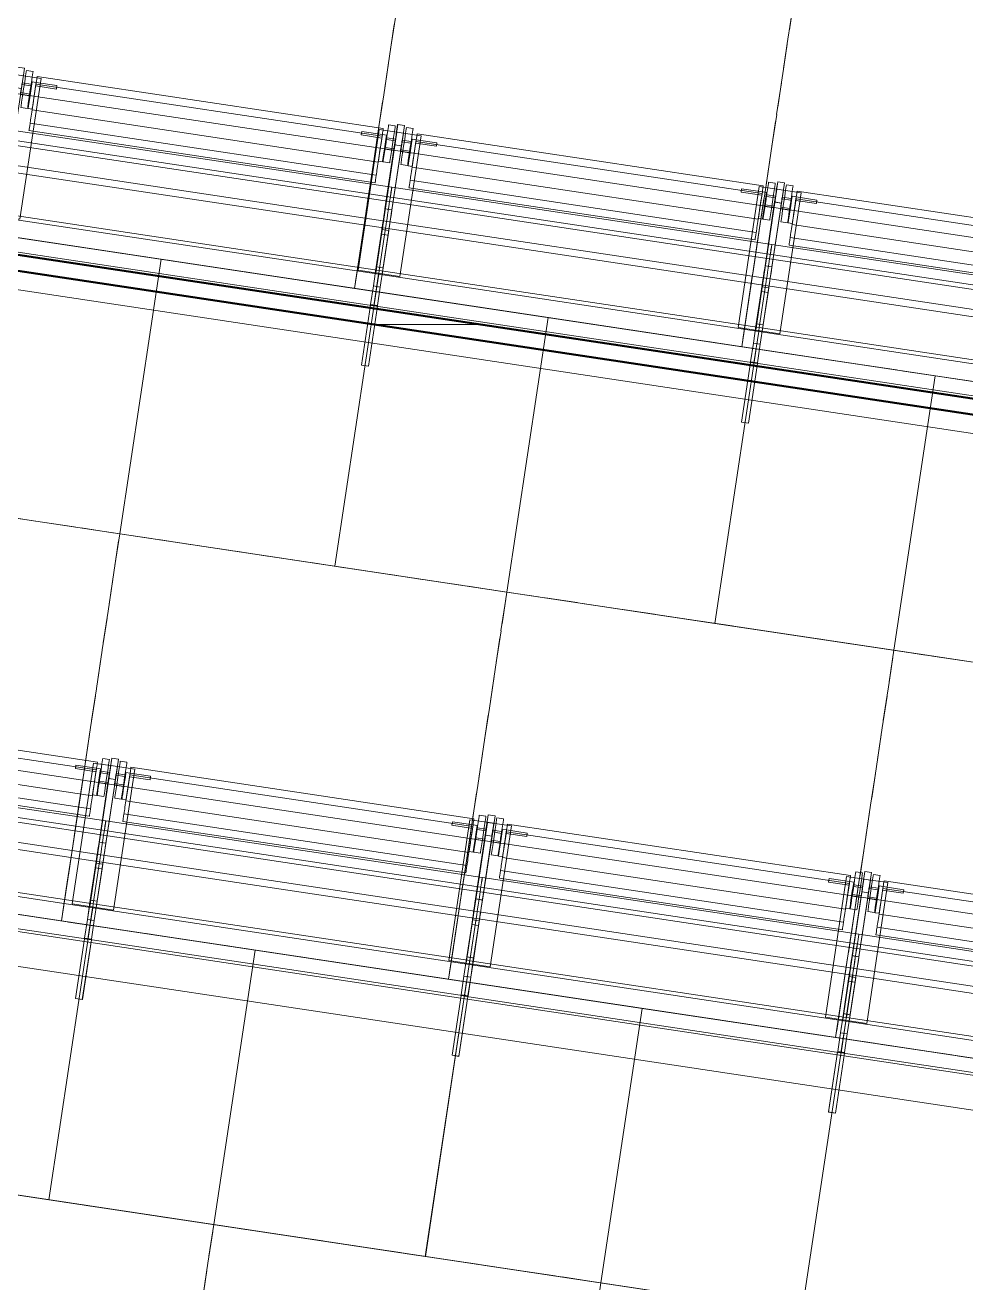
# Model space of a CAD drawing. Header units: millimetres. Extents: x -89663 to 74273, y -103666 to 18539.
# Drawn here: x -30480 to -29158, y -62146 to -60379 of the extents above; entities that cross this region are included whole.
import ezdxf
from ezdxf.enums import TextEntityAlignment as Align

# ---------------------------------------------------------------- set-up
doc = ezdxf.new("R2010")
doc.units = ezdxf.units.MM
doc.header["$MEASUREMENT"] = 0
doc.linetypes.add('Double Dashed', pattern=[1093.611073, 529.166651, -211.666656, 141.111112, -211.666656])
doc.linetypes.add('Hidden Line', pattern=[55, 45, -10])
for name, color, linetype in [('A-25-M_Wall_Ext', 7, 'Continuous'), ('New_A-15-MG_Structural_Grid_Phase_2', 7, 'Continuous'), ('New_A-20-M_Floor_Slab', 7, 'Continuous'), ('New_A-25-M_Wall_Ext', 7, 'Continuous'), ('New_A-25-M_Wall_Int', 7, 'Continuous'), ('New_A-35-M_FFE_Fixed', 7, 'Continuous')]:
    doc.layers.add(name, color=color, linetype=linetype)
for name, color, linetype, lineweight in [('A-25-M_Wall_Ext_Pen_No__87', 8, 'Continuous', 20), ('New_A-20-M_Floor_Slab_Pen_No__89', 8, 'Continuous', 20), ('New_A-25-M_Wall_Ext_Pen_No__87', 8, 'Continuous', 20), ('New_A-25-M_Wall_Int_Pen_No__1', 7, 'Continuous', 13), ('New_A-35-M_FFE_Fixed_Pen_No__1', 7, 'Continuous', 13), ('New_A-95-P_Drawing_Pen_No__1', 7, 'Continuous', 13), ('New_A-95-P_Drawing_Pen_No__101', 252, 'Continuous', 15)]:
    doc.layers.add(name, color=color, linetype=linetype, lineweight=lineweight)
for name, color, linetype, lineweight, true_color in [('New_A-15-MG_Structural_Grid_Phase_2_Pen_No__222', 7, 'Continuous', 13, 0x65af33), ('New_A-20-M_Floor_Slab_Pen_No__107', 7, 'Continuous', 15, 0xa6a6a6), ('New_A-20-M_Floor_Slab_Pen_No__27', 7, 'Continuous', 50, 0x2a2a2a), ('New_A-25-M_Wall_Int_Pen_No__107', 7, 'Continuous', 15, 0xa6a6a6)]:
    doc.layers.add(name, color=color, linetype=linetype, lineweight=lineweight, true_color=true_color)
doc.styles.add('GENERATED_STYLE_4', font='')
doc.styles.get('GENERATED_STYLE_4').set_extended_font_data('Swis721 BT')

# ---------------------------------------------------------------- blocks, each defined once
blk = doc.blocks.new('Slab_33_1', base_point=(-25481.2, -60505.7))
at = {"layer": 'New_A-20-M_Floor_Slab_Pen_No__89', "linetype": 'Continuous', "flags": 128}
blk.add_lwpolyline([(-25481.2, -60505.7), (-32115, -59507.2), (-32524, -60445.1), (-25366.5, -61522.4)], close=True, dxfattribs=at)
blk = doc.blocks.new('Slab_34_1', base_point=(-25372.1, -61472.7))
at = {"layer": 'New_A-20-M_Floor_Slab_Pen_No__89', "linetype": 'Continuous', "flags": 128}
blk.add_lwpolyline([(-25372.1, -61472.7), (-32504, -60399.3), (-32912.9, -61337.2), (-25257.3, -62489.4)], close=True, dxfattribs=at)
blk = doc.blocks.new('Slab_35_1', base_point=(-25262.9, -62439.7))
at = {"layer": 'New_A-20-M_Floor_Slab_Pen_No__89', "linetype": 'Continuous', "flags": 128}
blk.add_lwpolyline([(-25262.9, -62439.7), (-32893, -61291.3), (-33301.9, -62229.2), (-25148.2, -63456.5)], close=True, dxfattribs=at)
blk = doc.blocks.new('Wall_27_1', base_point=(-25167.3, -61503.5))
at = {"layer": 'New_A-20-M_Floor_Slab_Pen_No__107', "linetype": 'Continuous'}
h = blk.add_hatch(dxfattribs=at)
h.set_pattern_fill('Plywood_0001', color=256, style=0, pattern_type=2)
h.set_pattern_definition([(0, (0, 0), (0, 200), [])])
h.paths.add_polyline_path([(-32513.1, -60420.1), (-25167.7, -61525.7), (-25167.3, -61503.5), (-32504, -60399.3)])
at = {"layer": 'New_A-20-M_Floor_Slab_Pen_No__27', "linetype": 'Continuous', "flags": 128}
for points in [[(-32714.9, -60389.8), (-25167.7, -61525.7)], [(-25167.3, -61503.5), (-32504, -60399.3)]]:
    blk.add_lwpolyline(points, dxfattribs=at)
blk = doc.blocks.new('Wall_55_1', base_point=(-38175.9, -69536.5))
at = {"layer": 'New_A-25-M_Wall_Ext_Pen_No__87', "linetype": 'Hidden Line'}
for radius in [28161.8, 28211.8]:
    blk.add_arc((-26758.9, -43792.8), radius, 246.08329, 336.44041, dxfattribs=at)
blk = doc.blocks.new('Wall_77_1', base_point=(-29715.7, -66446.4))
at = {"layer": 'New_A-25-M_Wall_Int_Pen_No__107', "linetype": 'Continuous'}
h = blk.add_hatch(dxfattribs=at)
h.set_pattern_fill('Concrete_Block_0001', color=256, style=0, pattern_type=2)
h.set_pattern_definition([(45, (0, 0), (-91.92388, 91.92388), []), (135, (0, 0), (91.92388, 91.92388), [])])
h.paths.add_polyline_path([(-29715.7, -66446.4, 0.205628), (-12375.5, -61501.8), (-12463.9, -61393.2, -0.20563), (-29698.1, -66307.5)])
at = {"layer": 'New_A-25-M_Wall_Int_Pen_No__1', "linetype": 'Continuous'}
blk.add_arc((-26803, -43783.5), 22709.3, 262.6757, 309.15482, dxfattribs=at)
blk = doc.blocks.new('Wall_231_1', base_point=(-38294.6, -69816.9))
at = {"layer": 'A-25-M_Wall_Ext_Pen_No__87', "linetype": 'Hidden Line'}
for radius, start, end in [(28130.8, 246.16287, 336.76285), (28469.8, 246.15506, 336.76093)]:
    blk.add_arc((-26785.3, -43777.2), radius, start, end, dxfattribs=at)
blk = doc.blocks.new('Standard grid marker_24')
at = {"layer": 'New_A-15-MG_Structural_Grid_Phase_2_Pen_No__222', "linetype": 'Double Dashed'}
blk.add_arc((0, 0), 27977.6, 0, 90.63597, dxfattribs=at)
at = {"layer": 'New_A-15-MG_Structural_Grid_Phase_2_Pen_No__222', "style": 'GENERATED_STYLE_4'}
blk.add_attdef('AC_MarkerText_1', text='', height=350, rotation=90.3066, dxfattribs=at).set_placement((-1326.2, 28008), align=Align.MIDDLE_CENTER)
blk = doc.blocks.new('Montpelier with surface_3')
at = {"layer": 'New_A-35-M_FFE_Fixed_Pen_No__1', "linetype": 'Continuous'}
for p, q in [((285, 549.8), (370, 549.8)), ((285, 540), (285, 549.8)), ((370, 549.8), (371, 549.8)), ((370, 540), (370, 549.8)), ((371, 549.8), (397.3, 549.8)), ((371, 540), (371, 549.8)), ((397.3, 540), (397.3, 549.8)), ((397.3, 549.8), (424.7, 549.8)), ((416, 549.3), (616, 549.3)), ((416, 549.3), (416, 514.9)), ((424.7, 540), (424.7, 549.8)), ((424.7, 549.8), (470.9, 549.8)), ((470.9, 549.8), (477.4, 549.8)), ((470.9, 540), (470.9, 549.8)), ((477.4, 549.8), (478.6, 549.8)), ((477.4, 540), (477.4, 549.8)), ((478.6, 549.8), (480.7, 549.8)), ((480.7, 549.8), (483.7, 549.8)), ((483.7, 549.8), (487.4, 549.8)), ((487.4, 549.8), (491.7, 549.8)), ((491.7, 549.8), (496.6, 549.8)), ((496.6, 549.8), (501.7, 549.8)), ((501.7, 549.8), (507.1, 549.8)), ((507.1, 549.8), (597.9, 549.8)), ((507.1, 540), (507.1, 549.8)), ((597.9, 549.8), (608.1, 549.8)), ((597.9, 540), (597.9, 549.8)), ((608.1, 549.8), (617, 549.8)), ((616, 549.3), (616, 514.9)), ((617, 549.8), (623.5, 549.8)), ((623.5, 549.8), (626.7, 549.8)), ((626.7, 540), (626.7, 549.8)), ((0, 544.9), (0, 4.9)), ((390, 544.9), (0, 544.9)), ((285, 540), (370, 540)), ((370, 4.9), (370, 544.9)), ((370, 544.9), (414.6, 544.9)), ((370, 540), (371, 540)), ((371, 540), (397.3, 540)), ((390, 4.9), (390, 544.9)), ((397.3, 540), (424.7, 540)), ((414.6, 544.9), (415.5, 544.9)), ((414.6, 4.9), (414.6, 544.9)), ((415.5, 544.9), (416.5, 544.9)), ((416.5, 544.9), (417.4, 544.9)), ((417.4, 544.9), (418.3, 544.9)), ((418.3, 544.9), (419, 544.9)), ((419, 544.9), (419.6, 544.9)), ((419.6, 544.9), (420, 544.9)), ((420, 544.9), (420.2, 544.9)), ((420.2, 4.9), (420.2, 544.9)), ((420.2, 544.9), (480, 544.9)), ((424.7, 540), (470.9, 540)), ((470.9, 540), (477.4, 540)), ((477.4, 540), (478.6, 540)), ((478.6, 540), (480.7, 540)), ((480, 544.9), (482.5, 544.9)), ((480, 4.9), (480, 544.9)), ((480.7, 540), (483.7, 540)), ((482.5, 544.9), (485.7, 544.9)), ((483.7, 540), (487.4, 540)), ((485.7, 544.9), (489.5, 544.9)), ((487.4, 540), (491.7, 540)), ((489.5, 544.9), (493.9, 544.9)), ((491.7, 540), (496.6, 540)), ((493.9, 544.9), (499, 544.9)), ((496.6, 540), (501.7, 540)), ((499, 544.9), (504.7, 544.9)), ((501.7, 540), (507.1, 540)), ((504.7, 544.9), (511, 544.9)), ((507.1, 540), (597.9, 540)), ((511, 544.9), (517.9, 544.9)), ((517.9, 544.9), (525.2, 544.9)), ((517.9, 4.9), (517.9, 544.9)), ((525.2, 544.9), (530.9, 544.9)), ((530.9, 544.9), (535, 544.9)), ((535, 544.9), (537.4, 544.9)), ((537.4, 544.9), (538.2, 544.9)), ((538.2, 4.9), (538.2, 544.9)), ((571.6, 537), (573.6, 537)), ((571.6, 537), (571.6, 527.5)), ((573.6, 537), (579.3, 537)), ((579.3, 537), (587.8, 537)), ((587.8, 537), (597.9, 537)), ((589.7, 540.3), (590.2, 540.3)), ((589.7, 540.3), (589.7, 527.5)), ((590.2, 540.3), (591.7, 540.3)), ((591.7, 540.3), (594, 540.3)), ((592.1, 540.3), (592.7, 540.3)), ((592.1, 540.3), (592.1, 527.5)), ((592.7, 540.3), (594.2, 540.3)), ((594, 540.3), (596.7, 540.3)), ((594.2, 540.3), (596.5, 540.3)), ((596.5, 540.3), (599.1, 540.3)), ((596.7, 540.3), (599.4, 540.3)), ((597.9, 540), (608.1, 540)), ((597.9, 537), (608, 537)), ((599.1, 540.3), (601.8, 540.3)), ((599.4, 540.3), (601.6, 540.3)), ((601.6, 540.3), (603.2, 540.3)), ((601.8, 540.3), (604.1, 540.3)), ((603.2, 540.3), (603.7, 540.3)), ((603.7, 540.3), (603.7, 527.5)), ((604.1, 540.3), (605.6, 540.3)), ((605.6, 540.3), (606.1, 540.3)), ((606.1, 540.3), (606.1, 527.5)), ((608, 537), (616.5, 537)), ((608.1, 540), (617, 540)), ((616.5, 537), (622.2, 537)), ((617, 540), (623.5, 540)), ((622.2, 537), (624.2, 537)), ((623.5, 540), (626.7, 540)), ((624.2, 537), (624.2, 527.5)), ((416, 514.9), (616, 514.9)), ((541.1, 29), (541.1, 520.8)), ((541.1, 520.8), (541.7, 520.8)), ((541.7, 520.8), (543.1, 520.8)), ((543.1, 520.8), (545.3, 520.8)), ((545.3, 520.8), (548.1, 520.8)), ((548.1, 520.8), (551.8, 520.8)), ((551.8, 520.8), (552.7, 520.8)), ((551.8, 29), (551.8, 520.8)), ((552.7, 520.8), (554.3, 520.8)), ((554.3, 520.8), (556.3, 520.8)), ((556.3, 520.8), (558.8, 520.8)), ((558.8, 520.8), (561.5, 520.8)), ((561.5, 520.8), (564.4, 520.8)), ((564.4, 520.8), (567.4, 520.8)), ((567.4, 520.8), (570.4, 520.8)), ((570.4, 520.8), (607, 520.8)), ((570.4, 29), (570.4, 520.8)), ((571.6, 527.5), (573.6, 527.5)), ((571.6, 526.7), (572.4, 526.7)), ((571.6, 526.7), (571.6, 520.8)), ((571.6, 520.8), (572.4, 520.8)), ((572.4, 526.7), (574.9, 526.7)), ((572.4, 520.8), (574.9, 520.8)), ((573.6, 527.5), (579.3, 527.5)), ((574.9, 526.7), (578.9, 526.7)), ((574.9, 520.8), (578.9, 520.8)), ((578.9, 526.7), (584, 526.7)), ((578.9, 520.8), (584, 520.8)), ((579.3, 527.5), (587.8, 527.5)), ((584, 526.7), (590.1, 526.7)), ((584, 520.8), (590.1, 520.8)), ((587.8, 527.5), (597.9, 527.5)), ((589.7, 527.5), (590.2, 527.5)), ((590.1, 526.7), (596.6, 526.7)), ((590.1, 520.8), (596.6, 520.8)), ((590.2, 527.5), (591.7, 527.5)), ((591.7, 527.5), (594, 527.5)), ((592.1, 527.5), (592.7, 527.5)), ((592.7, 527.5), (594.2, 527.5)), ((594, 527.5), (596.7, 527.5)), ((594.2, 527.5), (596.5, 527.5)), ((596.5, 527.5), (599.1, 527.5)), ((596.6, 526.7), (603.3, 526.7)), ((596.6, 520.8), (603.3, 520.8)), ((596.7, 527.5), (599.4, 527.5)), ((597.9, 527.5), (608, 527.5)), ((599.1, 527.5), (601.8, 527.5)), ((599.4, 527.5), (601.6, 527.5)), ((601.6, 527.5), (603.2, 527.5)), ((601.8, 527.5), (604.1, 527.5)), ((603.2, 527.5), (603.7, 527.5)), ((603.3, 526.7), (609.5, 526.7)), ((603.3, 520.8), (609.5, 520.8)), ((604.1, 527.5), (605.6, 527.5)), ((604.5, 520.8), (604.5, 491.4)), ((604.5, 520.8), (609.5, 520.8)), ((605.6, 527.5), (606.1, 527.5)), ((607, 520.8), (609.5, 520.8)), ((607, 29), (607, 520.8)), ((608, 527.5), (616.5, 527.5)), ((609.5, 526.7), (609.5, 520.8)), ((609.5, 520.8), (611.9, 520.8)), ((609.5, 520.8), (609.5, 491.4)), ((611.9, 520.8), (613.9, 520.8)), ((613.9, 520.8), (615.5, 520.8)), ((615.5, 520.8), (616.8, 520.8)), ((616.5, 527.5), (622.2, 527.5)), ((616.8, 520.8), (617.6, 520.8)), ((617.6, 520.8), (617.9, 520.8)), ((617.9, 29), (617.9, 520.8)), ((622.2, 527.5), (624.2, 527.5)), ((604.5, 491.4), (609.5, 491.4)), ((604.5, 29), (604.5, 58.4)), ((604.5, 58.4), (609.5, 58.4)), ((609.5, 29), (609.5, 58.4)), ((416, 0), (416, 34.4)), ((416, 34.4), (616, 34.4)), ((541.1, 29), (541.7, 29)), ((541.7, 29), (543.1, 29)), ((543.1, 29), (545.3, 29)), ((545.3, 29), (548.1, 29)), ((548.1, 29), (551.8, 29)), ((551.8, 29), (552.7, 29)), ((552.7, 29), (554.3, 29)), ((554.3, 29), (556.3, 29)), ((556.3, 29), (558.8, 29)), ((558.8, 29), (561.5, 29)), ((561.5, 29), (564.4, 29)), ((564.4, 29), (567.4, 29)), ((567.4, 29), (570.4, 29)), ((570.4, 29), (607, 29)), ((571.6, 23.1), (571.6, 29)), ((571.6, 29), (572.4, 29)), ((571.6, 23.1), (572.4, 23.1)), ((571.6, 22.3), (573.6, 22.3)), ((571.6, 12.8), (571.6, 22.3)), ((572.4, 29), (574.9, 29)), ((572.4, 23.1), (574.9, 23.1)), ((573.6, 22.3), (579.3, 22.3)), ((574.9, 29), (578.9, 29)), ((574.9, 23.1), (578.9, 23.1)), ((578.9, 29), (584, 29)), ((578.9, 23.1), (584, 23.1)), ((579.3, 22.3), (587.8, 22.3)), ((584, 29), (590.1, 29)), ((584, 23.1), (590.1, 23.1)), ((587.8, 22.3), (597.9, 22.3)), ((589.7, 9.5), (589.7, 22.3)), ((589.7, 22.3), (590.2, 22.3)), ((590.1, 29), (596.6, 29)), ((590.1, 23.1), (596.6, 23.1)), ((590.2, 22.3), (591.7, 22.3)), ((591.7, 22.3), (594, 22.3)), ((592.1, 9.5), (592.1, 22.3)), ((592.1, 22.3), (592.7, 22.3)), ((592.7, 22.3), (594.2, 22.3)), ((594, 22.3), (596.7, 22.3)), ((594.2, 22.3), (596.5, 22.3)), ((596.5, 22.3), (599.1, 22.3)), ((596.6, 29), (603.3, 29)), ((596.6, 23.1), (603.3, 23.1)), ((596.7, 22.3), (599.4, 22.3)), ((597.9, 22.3), (608, 22.3)), ((599.1, 22.3), (601.8, 22.3)), ((599.4, 22.3), (601.6, 22.3)), ((601.6, 22.3), (603.2, 22.3)), ((601.8, 22.3), (604.1, 22.3)), ((603.2, 22.3), (603.7, 22.3)), ((603.3, 29), (609.5, 29)), ((603.3, 23.1), (609.5, 23.1)), ((603.7, 9.5), (603.7, 22.3)), ((604.1, 22.3), (605.6, 22.3)), ((604.5, 29), (609.5, 29)), ((605.6, 22.3), (606.1, 22.3)), ((606.1, 9.5), (606.1, 22.3)), ((607, 29), (609.5, 29)), ((608, 22.3), (616.5, 22.3)), ((609.5, 23.1), (609.5, 29)), ((609.5, 29), (611.9, 29)), ((611.9, 29), (613.9, 29)), ((613.9, 29), (615.5, 29)), ((615.5, 29), (616.8, 29)), ((616, 0), (616, 34.4)), ((616.5, 22.3), (622.2, 22.3)), ((616.8, 29), (617.6, 29)), ((617.6, 29), (617.9, 29)), ((622.2, 22.3), (624.2, 22.3)), ((624.2, 12.8), (624.2, 22.3)), ((0, 4.9), (390, 4.9)), ((285, 9.8), (370, 9.8)), ((285, 0), (285, 9.8)), ((370, 9.8), (371, 9.8)), ((370, 0), (370, 9.8)), ((370, 4.9), (414.6, 4.9)), ((371, 9.8), (397.3, 9.8)), ((371, 0), (371, 9.8)), ((397.3, 9.8), (424.7, 9.8)), ((397.3, 0), (397.3, 9.8)), ((414.6, 4.9), (415.5, 4.9)), ((415.5, 4.9), (416.5, 4.9)), ((416.5, 4.9), (417.4, 4.9)), ((417.4, 4.9), (418.3, 4.9)), ((418.3, 4.9), (419, 4.9)), ((419, 4.9), (419.6, 4.9)), ((419.6, 4.9), (420, 4.9)), ((420, 4.9), (420.2, 4.9)), ((420.2, 4.9), (480, 4.9)), ((424.7, 9.8), (470.9, 9.8)), ((424.7, 0), (424.7, 9.8)), ((470.9, 9.8), (477.4, 9.8)), ((470.9, 0), (470.9, 9.8)), ((477.4, 9.8), (478.6, 9.8)), ((477.4, 0), (477.4, 9.8)), ((478.6, 9.8), (480.7, 9.8)), ((480, 4.9), (482.5, 4.9)), ((480.7, 9.8), (483.7, 9.8)), ((482.5, 4.9), (485.7, 4.9)), ((483.7, 9.8), (487.4, 9.8)), ((485.7, 4.9), (489.5, 4.9)), ((487.4, 9.8), (491.7, 9.8)), ((489.5, 4.9), (493.9, 4.9)), ((491.7, 9.8), (496.6, 9.8)), ((493.9, 4.9), (499, 4.9)), ((496.6, 9.8), (501.7, 9.8)), ((499, 4.9), (504.7, 4.9)), ((501.7, 9.8), (507.1, 9.8)), ((504.7, 4.9), (511, 4.9)), ((507.1, 9.8), (597.9, 9.8)), ((507.1, 0), (507.1, 9.8)), ((511, 4.9), (517.9, 4.9)), ((517.9, 4.9), (525.2, 4.9)), ((525.2, 4.9), (530.9, 4.9)), ((530.9, 4.9), (535, 4.9)), ((535, 4.9), (537.4, 4.9)), ((537.4, 4.9), (538.2, 4.9)), ((571.6, 12.8), (573.6, 12.8)), ((573.6, 12.8), (579.3, 12.8)), ((579.3, 12.8), (587.8, 12.8)), ((587.8, 12.8), (597.9, 12.8)), ((589.7, 9.5), (590.2, 9.5)), ((590.2, 9.5), (591.7, 9.5)), ((591.7, 9.5), (594, 9.5)), ((592.1, 9.5), (592.7, 9.5)), ((592.7, 9.5), (594.2, 9.5)), ((594, 9.5), (596.7, 9.5)), ((594.2, 9.5), (596.5, 9.5)), ((596.5, 9.5), (599.1, 9.5)), ((596.7, 9.5), (599.4, 9.5)), ((597.9, 12.8), (608, 12.8)), ((597.9, 9.8), (608.1, 9.8)), ((597.9, 0), (597.9, 9.8)), ((599.1, 9.5), (601.8, 9.5)), ((599.4, 9.5), (601.6, 9.5)), ((601.6, 9.5), (603.2, 9.5)), ((601.8, 9.5), (604.1, 9.5)), ((603.2, 9.5), (603.7, 9.5)), ((604.1, 9.5), (605.6, 9.5)), ((605.6, 9.5), (606.1, 9.5)), ((608, 12.8), (616.5, 12.8)), ((608.1, 9.8), (617, 9.8)), ((616.5, 12.8), (622.2, 12.8)), ((617, 9.8), (623.5, 9.8)), ((622.2, 12.8), (624.2, 12.8)), ((623.5, 9.8), (626.7, 9.8)), ((626.7, 0), (626.7, 9.8)), ((285, 0), (370, 0)), ((370, 0), (371, 0)), ((371, 0), (397.3, 0)), ((397.3, 0), (424.7, 0)), ((416, 0), (616, 0)), ((424.7, 0), (470.9, 0)), ((470.9, 0), (477.4, 0)), ((477.4, 0), (478.6, 0)), ((478.6, 0), (480.7, 0)), ((480.7, 0), (483.7, 0)), ((483.7, 0), (487.4, 0)), ((487.4, 0), (491.7, 0)), ((491.7, 0), (496.6, 0)), ((496.6, 0), (501.7, 0)), ((501.7, 0), (507.1, 0)), ((507.1, 0), (597.9, 0)), ((597.9, 0), (608.1, 0)), ((608.1, 0), (617, 0)), ((617, 0), (623.5, 0)), ((623.5, 0), (626.7, 0))]:
    blk.add_line(p, q, dxfattribs=at)
blk = doc.blocks.new('Montpelier with surface_4')
at = {"layer": 'New_A-35-M_FFE_Fixed_Pen_No__1', "linetype": 'Continuous'}
for p, q in [((0, 539.8), (0, 4.9)), ((390, 539.8), (0, 539.8)), ((285, 544.7), (370, 544.7)), ((285, 535), (285, 544.7)), ((285, 535), (370, 535)), ((370, 544.7), (371, 544.7)), ((370, 535), (370, 544.7)), ((370, 4.9), (370, 539.8)), ((370, 539.8), (414.6, 539.8)), ((370, 535), (371, 535)), ((371, 544.7), (397.3, 544.7)), ((371, 535), (371, 544.7)), ((371, 535), (397.3, 535)), ((390, 4.9), (390, 539.8)), ((397.3, 535), (397.3, 544.7)), ((397.3, 544.7), (424.7, 544.7)), ((397.3, 535), (424.7, 535)), ((414.6, 539.8), (415.5, 539.8)), ((414.6, 4.9), (414.6, 539.8)), ((415.5, 539.8), (416.5, 539.8)), ((416, 544.2), (616, 544.2)), ((416, 544.2), (416, 510.2)), ((416.5, 539.8), (417.4, 539.8)), ((417.4, 539.8), (418.3, 539.8)), ((418.3, 539.8), (419, 539.8)), ((419, 539.8), (419.6, 539.8)), ((419.6, 539.8), (420, 539.8)), ((420, 539.8), (420.2, 539.8)), ((420.2, 4.9), (420.2, 539.8)), ((420.2, 539.8), (480, 539.8)), ((424.7, 535), (424.7, 544.7)), ((424.7, 544.7), (470.9, 544.7)), ((424.7, 535), (470.9, 535)), ((470.9, 544.7), (477.4, 544.7)), ((470.9, 535), (470.9, 544.7)), ((470.9, 535), (477.4, 535)), ((477.4, 544.7), (478.6, 544.7)), ((477.4, 535), (477.4, 544.7)), ((477.4, 535), (478.6, 535)), ((478.6, 544.7), (480.7, 544.7)), ((478.6, 535), (480.7, 535)), ((480, 539.8), (482.5, 539.8)), ((480, 4.9), (480, 539.8)), ((480.7, 544.7), (483.7, 544.7)), ((480.7, 535), (483.7, 535)), ((482.5, 539.8), (485.7, 539.8)), ((483.7, 544.7), (487.4, 544.7)), ((483.7, 535), (487.4, 535)), ((485.7, 539.8), (489.5, 539.8)), ((487.4, 544.7), (491.7, 544.7)), ((487.4, 535), (491.7, 535)), ((489.5, 539.8), (493.9, 539.8)), ((491.7, 544.7), (496.6, 544.7)), ((491.7, 535), (496.6, 535)), ((493.9, 539.8), (499, 539.8)), ((496.6, 544.7), (501.7, 544.7)), ((496.6, 535), (501.7, 535)), ((499, 539.8), (504.7, 539.8)), ((501.7, 544.7), (507.1, 544.7)), ((501.7, 535), (507.1, 535)), ((504.7, 539.8), (511, 539.8)), ((507.1, 544.7), (597.9, 544.7)), ((507.1, 535), (507.1, 544.7)), ((507.1, 535), (597.9, 535)), ((511, 539.8), (517.9, 539.8)), ((517.9, 539.8), (525.2, 539.8)), ((517.9, 4.9), (517.9, 539.8)), ((525.2, 539.8), (530.9, 539.8)), ((530.9, 539.8), (535, 539.8)), ((535, 539.8), (537.4, 539.8)), ((537.4, 539.8), (538.2, 539.8)), ((538.2, 4.9), (538.2, 539.8)), ((571.6, 532.1), (573.6, 532.1)), ((571.6, 532.1), (571.6, 522.6)), ((573.6, 532.1), (579.3, 532.1)), ((579.3, 532.1), (587.8, 532.1)), ((587.8, 532.1), (597.9, 532.1)), ((589.7, 535.3), (590.2, 535.3)), ((589.7, 535.3), (589.7, 522.6)), ((590.2, 535.3), (591.7, 535.3)), ((591.7, 535.3), (594, 535.3)), ((592.1, 535.3), (592.7, 535.3)), ((592.1, 535.3), (592.1, 522.6)), ((592.7, 535.3), (594.2, 535.3)), ((594, 535.3), (596.7, 535.3)), ((594.2, 535.3), (596.5, 535.3)), ((596.5, 535.3), (599.1, 535.3)), ((596.7, 535.3), (599.4, 535.3)), ((597.9, 544.7), (608.1, 544.7)), ((597.9, 535), (597.9, 544.7)), ((597.9, 535), (608.1, 535)), ((597.9, 532.1), (608, 532.1)), ((599.1, 535.3), (601.8, 535.3)), ((599.4, 535.3), (601.6, 535.3)), ((601.6, 535.3), (603.2, 535.3)), ((601.8, 535.3), (604.1, 535.3)), ((603.2, 535.3), (603.7, 535.3)), ((603.7, 535.3), (603.7, 522.6)), ((604.1, 535.3), (605.6, 535.3)), ((605.6, 535.3), (606.1, 535.3)), ((606.1, 535.3), (606.1, 522.6)), ((608, 532.1), (616.5, 532.1)), ((608.1, 544.7), (617, 544.7)), ((608.1, 535), (617, 535)), ((616, 544.2), (616, 510.2)), ((616.5, 532.1), (622.2, 532.1)), ((617, 544.7), (623.5, 544.7)), ((617, 535), (623.5, 535)), ((622.2, 532.1), (624.2, 532.1)), ((623.5, 544.7), (626.7, 544.7)), ((623.5, 535), (626.7, 535)), ((624.2, 532.1), (624.2, 522.6)), ((626.7, 535), (626.7, 544.7)), ((541.1, 28.7), (541.1, 516)), ((541.1, 516), (541.7, 516)), ((541.7, 516), (543.1, 516)), ((543.1, 516), (545.3, 516)), ((545.3, 516), (548.1, 516)), ((548.1, 516), (551.8, 516)), ((551.8, 516), (552.7, 516)), ((551.8, 28.7), (551.8, 516)), ((552.7, 516), (554.3, 516)), ((554.3, 516), (556.3, 516)), ((556.3, 516), (558.8, 516)), ((558.8, 516), (561.5, 516)), ((561.5, 516), (564.4, 516)), ((564.4, 516), (567.4, 516)), ((567.4, 516), (570.4, 516)), ((570.4, 516), (607, 516)), ((570.4, 28.7), (570.4, 516)), ((571.6, 522.6), (573.6, 522.6)), ((571.6, 521.8), (572.4, 521.8)), ((571.6, 521.8), (571.6, 516)), ((571.6, 516), (572.4, 516)), ((572.4, 521.8), (574.9, 521.8)), ((572.4, 516), (574.9, 516)), ((573.6, 522.6), (579.3, 522.6)), ((574.9, 521.8), (578.9, 521.8)), ((574.9, 516), (578.9, 516)), ((578.9, 521.8), (584, 521.8)), ((578.9, 516), (584, 516)), ((579.3, 522.6), (587.8, 522.6)), ((584, 521.8), (590.1, 521.8)), ((584, 516), (590.1, 516)), ((587.8, 522.6), (597.9, 522.6)), ((589.7, 522.6), (590.2, 522.6)), ((590.1, 521.8), (596.6, 521.8)), ((590.1, 516), (596.6, 516)), ((590.2, 522.6), (591.7, 522.6)), ((591.7, 522.6), (594, 522.6)), ((592.1, 522.6), (592.7, 522.6)), ((592.7, 522.6), (594.2, 522.6)), ((594, 522.6), (596.7, 522.6)), ((594.2, 522.6), (596.5, 522.6)), ((596.5, 522.6), (599.1, 522.6)), ((596.6, 521.8), (603.3, 521.8)), ((596.6, 516), (603.3, 516)), ((596.7, 522.6), (599.4, 522.6)), ((597.9, 522.6), (608, 522.6)), ((599.1, 522.6), (601.8, 522.6)), ((599.4, 522.6), (601.6, 522.6)), ((601.6, 522.6), (603.2, 522.6)), ((601.8, 522.6), (604.1, 522.6)), ((603.2, 522.6), (603.7, 522.6)), ((603.3, 521.8), (609.5, 521.8)), ((603.3, 516), (609.5, 516)), ((604.1, 522.6), (605.6, 522.6)), ((604.5, 516), (604.5, 486.8)), ((604.5, 516), (609.5, 516)), ((605.6, 522.6), (606.1, 522.6)), ((607, 516), (609.5, 516)), ((607, 28.7), (607, 516)), ((608, 522.6), (616.5, 522.6)), ((609.5, 521.8), (609.5, 516)), ((609.5, 516), (611.9, 516)), ((609.5, 516), (609.5, 486.8)), ((611.9, 516), (613.9, 516)), ((613.9, 516), (615.5, 516)), ((615.5, 516), (616.8, 516)), ((616.5, 522.6), (622.2, 522.6)), ((616.8, 516), (617.6, 516)), ((617.6, 516), (617.9, 516)), ((617.9, 28.7), (617.9, 516)), ((622.2, 522.6), (624.2, 522.6)), ((416, 510.2), (616, 510.2)), ((604.5, 486.8), (609.5, 486.8)), ((604.5, 28.7), (604.5, 57.9)), ((604.5, 57.9), (609.5, 57.9)), ((609.5, 28.7), (609.5, 57.9)), ((416, 0), (416, 34)), ((416, 34), (616, 34)), ((541.1, 28.7), (541.7, 28.7)), ((541.7, 28.7), (543.1, 28.7)), ((543.1, 28.7), (545.3, 28.7)), ((545.3, 28.7), (548.1, 28.7)), ((548.1, 28.7), (551.8, 28.7)), ((551.8, 28.7), (552.7, 28.7)), ((552.7, 28.7), (554.3, 28.7)), ((554.3, 28.7), (556.3, 28.7)), ((556.3, 28.7), (558.8, 28.7)), ((558.8, 28.7), (561.5, 28.7)), ((561.5, 28.7), (564.4, 28.7)), ((564.4, 28.7), (567.4, 28.7)), ((567.4, 28.7), (570.4, 28.7)), ((570.4, 28.7), (607, 28.7)), ((571.6, 22.9), (571.6, 28.7)), ((571.6, 28.7), (572.4, 28.7)), ((571.6, 22.9), (572.4, 22.9)), ((571.6, 22.1), (573.6, 22.1)), ((571.6, 12.6), (571.6, 22.1)), ((572.4, 28.7), (574.9, 28.7)), ((572.4, 22.9), (574.9, 22.9)), ((573.6, 22.1), (579.3, 22.1)), ((574.9, 28.7), (578.9, 28.7)), ((574.9, 22.9), (578.9, 22.9)), ((578.9, 28.7), (584, 28.7)), ((578.9, 22.9), (584, 22.9)), ((579.3, 22.1), (587.8, 22.1)), ((584, 28.7), (590.1, 28.7)), ((584, 22.9), (590.1, 22.9)), ((587.8, 22.1), (597.9, 22.1)), ((589.7, 9.4), (589.7, 22.1)), ((589.7, 22.1), (590.2, 22.1)), ((590.1, 28.7), (596.6, 28.7)), ((590.1, 22.9), (596.6, 22.9)), ((590.2, 22.1), (591.7, 22.1)), ((591.7, 22.1), (594, 22.1)), ((592.1, 9.4), (592.1, 22.1)), ((592.1, 22.1), (592.7, 22.1)), ((592.7, 22.1), (594.2, 22.1)), ((594, 22.1), (596.7, 22.1)), ((594.2, 22.1), (596.5, 22.1)), ((596.5, 22.1), (599.1, 22.1)), ((596.6, 28.7), (603.3, 28.7)), ((596.6, 22.9), (603.3, 22.9)), ((596.7, 22.1), (599.4, 22.1)), ((597.9, 22.1), (608, 22.1)), ((599.1, 22.1), (601.8, 22.1)), ((599.4, 22.1), (601.6, 22.1)), ((601.6, 22.1), (603.2, 22.1)), ((601.8, 22.1), (604.1, 22.1)), ((603.2, 22.1), (603.7, 22.1)), ((603.3, 28.7), (609.5, 28.7)), ((603.3, 22.9), (609.5, 22.9)), ((603.7, 9.4), (603.7, 22.1)), ((604.1, 22.1), (605.6, 22.1)), ((604.5, 28.7), (609.5, 28.7)), ((605.6, 22.1), (606.1, 22.1)), ((606.1, 9.4), (606.1, 22.1)), ((607, 28.7), (609.5, 28.7)), ((608, 22.1), (616.5, 22.1)), ((609.5, 22.9), (609.5, 28.7)), ((609.5, 28.7), (611.9, 28.7)), ((611.9, 28.7), (613.9, 28.7)), ((613.9, 28.7), (615.5, 28.7)), ((615.5, 28.7), (616.8, 28.7)), ((616, 0), (616, 34)), ((616.5, 22.1), (622.2, 22.1)), ((616.8, 28.7), (617.6, 28.7)), ((617.6, 28.7), (617.9, 28.7)), ((622.2, 22.1), (624.2, 22.1)), ((624.2, 12.6), (624.2, 22.1)), ((0, 4.9), (390, 4.9)), ((285, 9.7), (370, 9.7)), ((285, 0), (285, 9.7)), ((370, 9.7), (371, 9.7)), ((370, 0), (370, 9.7)), ((370, 4.9), (414.6, 4.9)), ((371, 9.7), (397.3, 9.7)), ((371, 0), (371, 9.7)), ((397.3, 9.7), (424.7, 9.7)), ((397.3, 0), (397.3, 9.7)), ((414.6, 4.9), (415.5, 4.9)), ((415.5, 4.9), (416.5, 4.9)), ((416.5, 4.9), (417.4, 4.9)), ((417.4, 4.9), (418.3, 4.9)), ((418.3, 4.9), (419, 4.9)), ((419, 4.9), (419.6, 4.9)), ((419.6, 4.9), (420, 4.9)), ((420, 4.9), (420.2, 4.9)), ((420.2, 4.9), (480, 4.9)), ((424.7, 9.7), (470.9, 9.7)), ((424.7, 0), (424.7, 9.7)), ((470.9, 9.7), (477.4, 9.7)), ((470.9, 0), (470.9, 9.7)), ((477.4, 9.7), (478.6, 9.7)), ((477.4, 0), (477.4, 9.7)), ((478.6, 9.7), (480.7, 9.7)), ((480, 4.9), (482.5, 4.9)), ((480.7, 9.7), (483.7, 9.7)), ((482.5, 4.9), (485.7, 4.9)), ((483.7, 9.7), (487.4, 9.7)), ((485.7, 4.9), (489.5, 4.9)), ((487.4, 9.7), (491.7, 9.7)), ((489.5, 4.9), (493.9, 4.9)), ((491.7, 9.7), (496.6, 9.7)), ((493.9, 4.9), (499, 4.9)), ((496.6, 9.7), (501.7, 9.7)), ((499, 4.9), (504.7, 4.9)), ((501.7, 9.7), (507.1, 9.7)), ((504.7, 4.9), (511, 4.9)), ((507.1, 9.7), (597.9, 9.7)), ((507.1, 0), (507.1, 9.7)), ((511, 4.9), (517.9, 4.9)), ((517.9, 4.9), (525.2, 4.9)), ((525.2, 4.9), (530.9, 4.9)), ((530.9, 4.9), (535, 4.9)), ((535, 4.9), (537.4, 4.9)), ((537.4, 4.9), (538.2, 4.9)), ((571.6, 12.6), (573.6, 12.6)), ((573.6, 12.6), (579.3, 12.6)), ((579.3, 12.6), (587.8, 12.6)), ((587.8, 12.6), (597.9, 12.6)), ((589.7, 9.4), (590.2, 9.4)), ((590.2, 9.4), (591.7, 9.4)), ((591.7, 9.4), (594, 9.4)), ((592.1, 9.4), (592.7, 9.4)), ((592.7, 9.4), (594.2, 9.4)), ((594, 9.4), (596.7, 9.4)), ((594.2, 9.4), (596.5, 9.4)), ((596.5, 9.4), (599.1, 9.4)), ((596.7, 9.4), (599.4, 9.4)), ((597.9, 12.6), (608, 12.6)), ((597.9, 9.7), (608.1, 9.7)), ((597.9, 0), (597.9, 9.7)), ((599.1, 9.4), (601.8, 9.4)), ((599.4, 9.4), (601.6, 9.4)), ((601.6, 9.4), (603.2, 9.4)), ((601.8, 9.4), (604.1, 9.4)), ((603.2, 9.4), (603.7, 9.4)), ((604.1, 9.4), (605.6, 9.4)), ((605.6, 9.4), (606.1, 9.4)), ((608, 12.6), (616.5, 12.6)), ((608.1, 9.7), (617, 9.7)), ((616.5, 12.6), (622.2, 12.6)), ((617, 9.7), (623.5, 9.7)), ((622.2, 12.6), (624.2, 12.6)), ((623.5, 9.7), (626.7, 9.7)), ((626.7, 0), (626.7, 9.7)), ((285, 0), (370, 0)), ((370, 0), (371, 0)), ((371, 0), (397.3, 0)), ((397.3, 0), (424.7, 0)), ((416, 0), (616, 0)), ((424.7, 0), (470.9, 0)), ((470.9, 0), (477.4, 0)), ((477.4, 0), (478.6, 0)), ((478.6, 0), (480.7, 0)), ((480.7, 0), (483.7, 0)), ((483.7, 0), (487.4, 0)), ((487.4, 0), (491.7, 0)), ((491.7, 0), (496.6, 0)), ((496.6, 0), (501.7, 0)), ((501.7, 0), (507.1, 0)), ((507.1, 0), (597.9, 0)), ((597.9, 0), (608.1, 0)), ((608.1, 0), (617, 0)), ((617, 0), (623.5, 0)), ((623.5, 0), (626.7, 0))]:
    blk.add_line(p, q, dxfattribs=at)

msp = doc.modelspace()

# ---------------------------------------------------------------- linework, layer by layer
at = {"layer": 'New_A-95-P_Drawing_Pen_No__1', "linetype": 'Continuous', "flags": 128}
for points in [[(-30561.1, -60667.4), (-30017.3, -60749.3), (-29987.5, -60551.5), (-30531.4, -60469.7)], [(-30541.1, -60534.5), (-30531.4, -60469.7), (-29987.5, -60551.5), (-29997.3, -60616.4)], [(-30561.1, -60667.4), (-30546.3, -60568.5), (-30002.4, -60650.4), (-30017.3, -60749.3)], [(-30017.3, -60749.3), (-29473.4, -60831.2), (-29443.6, -60633.4), (-29987.5, -60551.5)], [(-29997.3, -60616.4), (-29987.5, -60551.5), (-29443.6, -60633.4), (-29453.4, -60698.2)], [(-30833.1, -60626.5), (-30289.2, -60708.4), (-30347.3, -61094), (-30891.1, -61012.2)], [(-29473.4, -60831.2), (-28929.5, -60913), (-28899.8, -60715.2), (-29443.6, -60633.4)], [(-29453.4, -60698.2), (-29443.6, -60633.4), (-28899.8, -60715.2), (-28909.5, -60780.1)], [(-30017.3, -60749.3), (-30002.4, -60650.4), (-29458.5, -60732.3), (-29473.4, -60831.2)], [(-30289.2, -60708.4), (-29745.3, -60790.2), (-29803.4, -61175.9), (-30347.3, -61094)], [(-29473.4, -60831.2), (-29458.5, -60732.3), (-28914.6, -60814.1), (-28929.5, -60913)], [(-29745.3, -60790.2), (-29201.5, -60872.1), (-29259.5, -61257.7), (-29803.4, -61175.9)], [(-29201.5, -60872.1), (-28657.6, -60953.9), (-28715.6, -61339.6), (-29259.5, -61257.7)], [(-30973, -61556), (-30429.1, -61637.9), (-30399.3, -61440.1), (-30943.2, -61358.3)], [(-30953, -61423.1), (-30943.2, -61358.3), (-30399.3, -61440.1), (-30409.1, -61505)], [(-30429.1, -61637.9), (-29885.2, -61719.8), (-29855.5, -61522), (-30399.3, -61440.1)], [(-30409.1, -61505), (-30399.3, -61440.1), (-29855.5, -61522), (-29865.2, -61586.8)], [(-30973, -61556), (-30958.1, -61457.1), (-30414.2, -61539), (-30429.1, -61637.9)], [(-29885.2, -61719.8), (-29341.4, -61801.6), (-29311.6, -61603.8), (-29855.5, -61522)], [(-29865.2, -61586.8), (-29855.5, -61522), (-29311.6, -61603.8), (-29321.4, -61668.7)], [(-30429.1, -61637.9), (-30414.2, -61539), (-29870.4, -61620.9), (-29885.2, -61719.8)], [(-30701.1, -61597), (-30157.2, -61678.8), (-30215.2, -62064.5), (-30759.1, -61982.6)], [(-29341.4, -61801.6), (-28797.5, -61883.5), (-28767.7, -61685.7), (-29311.6, -61603.8)], [(-29321.4, -61668.7), (-29311.6, -61603.8), (-28767.7, -61685.7), (-28777.5, -61750.5)], [(-29885.2, -61719.8), (-29870.4, -61620.9), (-29326.5, -61702.7), (-29341.4, -61801.6)], [(-30157.2, -61678.8), (-29613.3, -61760.7), (-29671.3, -62146.3), (-30215.2, -62064.5)], [(-29341.4, -61801.6), (-29326.5, -61702.7), (-28782.6, -61784.6), (-28797.5, -61883.5)], [(-29613.3, -61760.7), (-29069.4, -61842.5), (-29127.5, -62228.2), (-29671.3, -62146.3)]]:
    msp.add_lwpolyline(points, close=True, dxfattribs=at)
at = {"layer": 'New_A-95-P_Drawing_Pen_No__101', "linetype": 'Hidden Line', "flags": 128}
for points in [[(-30561.1, -60667.4), (-30479.3, -60123.6), (-29935.4, -60205.4), (-30017.3, -60749.3)], [(-30017.3, -60749.3), (-29935.4, -60205.4), (-29391.5, -60287.3), (-29473.4, -60831.2)], [(-29473.4, -60831.2), (-29391.5, -60287.3), (-28847.7, -60369.1), (-28929.5, -60913)], [(-30973, -61556), (-30891.1, -61012.2), (-30347.3, -61094), (-30429.1, -61637.9)], [(-30429.1, -61637.9), (-30347.3, -61094), (-29803.4, -61175.9), (-29885.2, -61719.8)], [(-29885.2, -61719.8), (-29803.4, -61175.9), (-29259.5, -61257.7), (-29341.4, -61801.6)], [(-29341.4, -61801.6), (-29259.5, -61257.7), (-28715.6, -61339.6), (-28797.5, -61883.5)], [(-30841, -62526.5), (-30759.1, -61982.6), (-30215.2, -62064.5), (-30297.1, -62608.4)], [(-30297.1, -62608.4), (-30215.2, -62064.5), (-29671.3, -62146.3), (-29753.2, -62690.2)]]:
    msp.add_lwpolyline(points, close=True, dxfattribs=at)

# ---------------------------------------------------------------- block references
at = {"layer": 'A-25-M_Wall_Ext', "color": 250, "lineweight": 50, "true_color": 0x2a2a2a}
msp.add_blockref('Wall_231_1', (-38294.6, -69816.9), dxfattribs=at)
at = {"layer": 'New_A-15-MG_Structural_Grid_Phase_2', "color": 8, "linetype": 'Continuous', "lineweight": 15, "zscale": 1000, "rotation": 246.1337837427074}
msp.add_blockref('Standard grid marker_24', (-26783.5, -43781.2), dxfattribs=at)
at = {"layer": 'New_A-20-M_Floor_Slab', "color": 8, "linetype": 'Continuous', "lineweight": 20}
for name, p in [('Slab_33_1', (-25481.2, -60505.7)), ('Slab_34_1', (-25372.1, -61472.7)), ('Slab_35_1', (-25262.9, -62439.7))]:
    msp.add_blockref(name, p, dxfattribs=at)
at = {"layer": 'New_A-20-M_Floor_Slab', "color": 250, "lineweight": 50, "true_color": 0x2a2a2a}
msp.add_blockref('Wall_27_1', (-25167.3, -61503.5), dxfattribs=at)
at = {"layer": 'New_A-25-M_Wall_Ext', "color": 250, "lineweight": 50, "true_color": 0x2a2a2a}
msp.add_blockref('Wall_55_1', (-38175.9, -69536.5), dxfattribs=at)
at = {"layer": 'New_A-25-M_Wall_Int', "color": 250, "lineweight": 50, "true_color": 0x2a2a2a}
msp.add_blockref('Wall_77_1', (-29715.7, -66446.4), dxfattribs=at)
at = {"layer": 'New_A-35-M_FFE_Fixed', "color": 251, "linetype": 'Continuous', "lineweight": 20, "true_color": 0x606060, "zscale": 1000, "rotation": 81.44041186159994}
for name, p in [('Montpelier with surface_3', (-30040.3, -61140.2)), ('Montpelier with surface_3', (-29506.4, -61220.6)), ('Montpelier with surface_3', (-28972.4, -61301)), ('Montpelier with surface_4', (-30442.2, -62030.3)), ('Montpelier with surface_4', (-29913.2, -62109.9)), ('Montpelier with surface_4', (-29384.1, -62189.6)), ('Montpelier with surface_4', (-28855.1, -62269.2))]:
    msp.add_blockref(name, p, dxfattribs=at)

doc.saveas('drawing.dxf')
